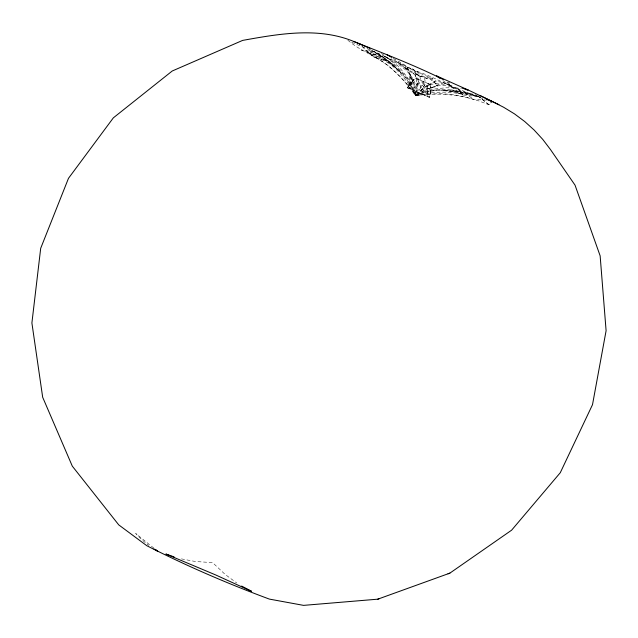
<?xml version="1.0" encoding="UTF-8"?>
<svg xmlns="http://www.w3.org/2000/svg" width="638" height="638" viewBox="0 0 638 638"><rect width="100%" height="100%" fill="white"/><g stroke="black" fill="none" stroke-linecap="round" stroke-linejoin="round"><path stroke-width="0.48" stroke-dasharray="3.19 2.39" d="M430.339 93.834L430.73 84.726L415.099 77.916L407.18 87.661L429.462 97.367L430.339 93.834L430.498 86.481M482.743 98.635L477.2 96.466L462.813 94.966A138.215 81.417 -67.4 0 0 415.633 95.684A138.215 86.768 -65.5 0 0 373.724 57.069L387.234 61.017L367.241 51.997L373.724 57.069L384.148 56.296L397.849 62.476L412.93 73.601A138.215 21.381 -66.3 0 1 416.742 84.264L415.633 95.684A138.215 137.393 -54.5 0 1 478.612 100.86L489.043 104.807L492.137 101.633M381.444 53.464C392.785 61.136 401.796 71.552 410.417 82.071L410.37 82.828L413.727 79.176L407.18 87.661M415.832 76.815L414.804 70.308L397.849 62.476L412.387 69.893L432.899 78.825L412.93 73.601L417.507 71.496C438.075 78.378 456.29 90.819 477.2 96.466L458.371 88.969L451.887 87.805L445.165 87.813L427.851 89.814L427.053 96.466L426.989 85.165L427.851 89.814L427.053 96.466M430.554 91.003L429.557 97.335L407.283 87.629L410.417 82.071M362.344 46.574C370.048 55.546 381.484 59.653 390.145 67.556C399.819 75.794 408.384 85.245 415.633 95.684C434.749 85.723 457.191 89.464 476.977 95.349L458.419 93.483A138.215 111.642 -64.7 0 0 415.633 95.684L417.132 89.256A138.215 14.682 -66.6 0 0 418.791 75.778L412.507 68.673L404.34 67.341L391.493 58.01M347.846 40.194C361.116 51.869 378.637 56.75 391.748 68.705C400.903 76.568 408.918 85.659 415.633 95.684L421.431 86.696L425.259 82.422L424.525 77.358L418.791 75.778L404.34 67.341A138.215 49.74 -67 0 1 412.834 81.481L417.132 89.256L417.116 78.897L416.255 73.785L412.507 68.673M486.443 100.086L473.914 99.584A138.215 126.332 -69.4 0 0 439.295 93.738L427.452 94.129L415.633 95.684L415.498 84.639L421.096 81.736L423.831 82.924L420.729 86.943L423.337 88.06L429.175 85.213L435.499 80.906C445.563 83.243 456.617 85.899 462.813 94.966L449.016 84.766C439.279 83.881 426.774 81.465 420.418 91.226L429.175 85.213M477.734 95.939L489.043 104.807L490.917 102.59M416.526 91.992L420.849 86.959L418.568 81.528M420.418 91.226L423.337 88.06L415.633 95.684C409.141 83.307 400.329 72.142 389.371 63.417C382.664 57.388 373.302 55.307 367.408 48.352M370.407 49.7C388.909 60.347 408.838 74.518 415.633 95.684L426.256 88.849C434.749 88.953 440.683 80.97 449.304 82.509L451.64 86.999L461.306 88.738M435.116 86.457L439.59 84.017M427.946 84.974L435.499 80.906L436.033 83.945L428.808 78.043L432.157 79.471L436.033 83.945M410.569 82.43L415.633 95.684L427.851 89.814M351.682 42.172C368.094 50.027 387.41 54.374 400.162 68.218C406.589 76.767 414.253 84.487 415.633 95.684C431.671 87.374 450.683 89.631 467.558 93.906L455.117 91.649L442.509 90.572L455.205 91.617L467.75 93.834L480.079 97.191M430.73 84.726L415.027 77.94M428.88 88.467L435.148 86.84M416.742 84.264L423.831 82.924M374.259 51.782L361.283 50.011L380.423 54.772L374.259 51.782L385.384 58.489L395.337 65.929M181.431 558.888L195.483 561.528L212.614 562.604L225.166 574.455L236.762 582.98M418.791 75.778L428.72 79.184L424.525 77.358M384.148 56.296C396.7 62.38 410.856 70.778 415.498 84.639M477.758 95.78L489.043 104.807M451.537 89.551L458.419 93.483M393.255 58.273L406.829 66.256L410.553 75.763M464.608 92.885L473.914 99.584M442.908 80.563L451.64 86.999A138.215 55.985 -65.9 0 0 415.633 95.684M153.894 548.162L135.679 533.464A135.144 109.17 -64.7 0 0 148.861 545.426M447.772 82.685L451.64 86.999M458.371 88.969L462.813 94.966M417.507 71.496L419.222 73.864L421.096 81.736M409.612 75.723L413.791 83.418L414.533 88.14L409.612 75.723L410.21 86.345M412.834 81.481L406.829 66.256M408.966 85.428L407.841 88.028L414.15 79.479L408.966 85.428M425.044 84.344L421.343 90.604L425.044 84.344M381.564 56.224L369.282 53.249L381.269 56.327L391.477 63.936L400.927 72.461L391.62 63.888L381.564 56.224"/><path stroke-width="0.96" d="M443.171 79.463C414.182 65.02 383.781 53.544 353.747 41.446C318.171 26.836 279.093 33.862 242.631 40.401L172.228 71.001L113.333 117.863L68.473 178.337L40.696 248.294L31.9 322.972L42.682 397.275L72.301 466.147L118.748 524.883L146.82 545.721C186.543 565.898 227.63 583.626 269.411 599.106L303.576 605.374L377.792 599.178L449.846 573.147L511.62 530.178L560.276 472.718L592.503 404.683L606.1 330.707L600.143 255.83L575.045 185.164L550.427 149.483L542.715 139.347L534.094 129.985L524.643 121.459L514.443 113.851L503.573 107.224L489.298 99.991M491.539 101.849L492.137 101.633L486.786 99.416M448.02 573.793L449.846 573.147M377.792 599.178L379.171 598.691M465.174 89.44L468.077 89.958L498.948 104.672M174.07 556.886L165.904 554.031L215.764 574.982L251.587 591.338L241.635 586.051M462.087 88.052L468.077 89.958L436.551 75.874L439.726 78.219M353.747 41.446L369.88 48.328M479.991 95.485L488.198 99.464M359.569 43.902L361.236 44.796M386.668 54.509L391.604 57.332M155.417 549.382L157.69 551.224A135.144 109.17 -64.7 0 1 153.933 548.943"/></g></svg>
